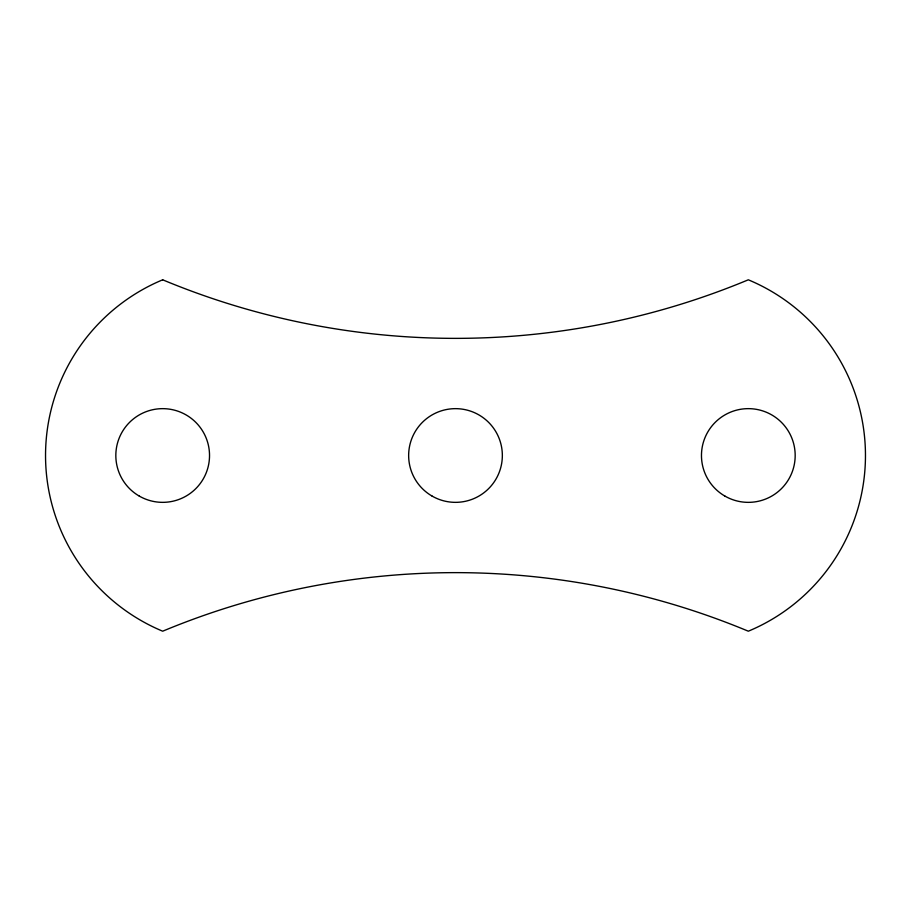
<?xml version="1.0" encoding="UTF-8"?>
<svg xmlns="http://www.w3.org/2000/svg" width="911" height="911" viewBox="0 0 911 911"><rect width="100%" height="100%" fill="white"/><g stroke="black" fill="none" stroke-linecap="round" stroke-linejoin="round"><path stroke-width="1.37" d="M162.682 279.802A190.331 190.331 0 0 0 162.682 631.198A761.334 761.334 0 0 1 748.318 631.198A190.331 190.331 0 0 0 748.318 279.802A761.334 761.334 0 0 1 162.682 279.802M139.258 496.074A46.848 46.848 0 0 0 209.53 455.5A46.848 46.848 0 0 0 139.258 414.926A46.848 46.848 0 0 0 139.258 496.074M432.076 496.074A46.848 46.848 0 0 0 502.348 455.5A46.848 46.848 0 0 0 432.076 414.926A46.848 46.848 0 0 0 432.076 496.074M724.894 496.074A46.848 46.848 0 0 0 795.178 455.5A46.848 46.848 0 0 0 724.894 414.926A46.848 46.848 0 0 0 724.894 496.074"/></g></svg>
